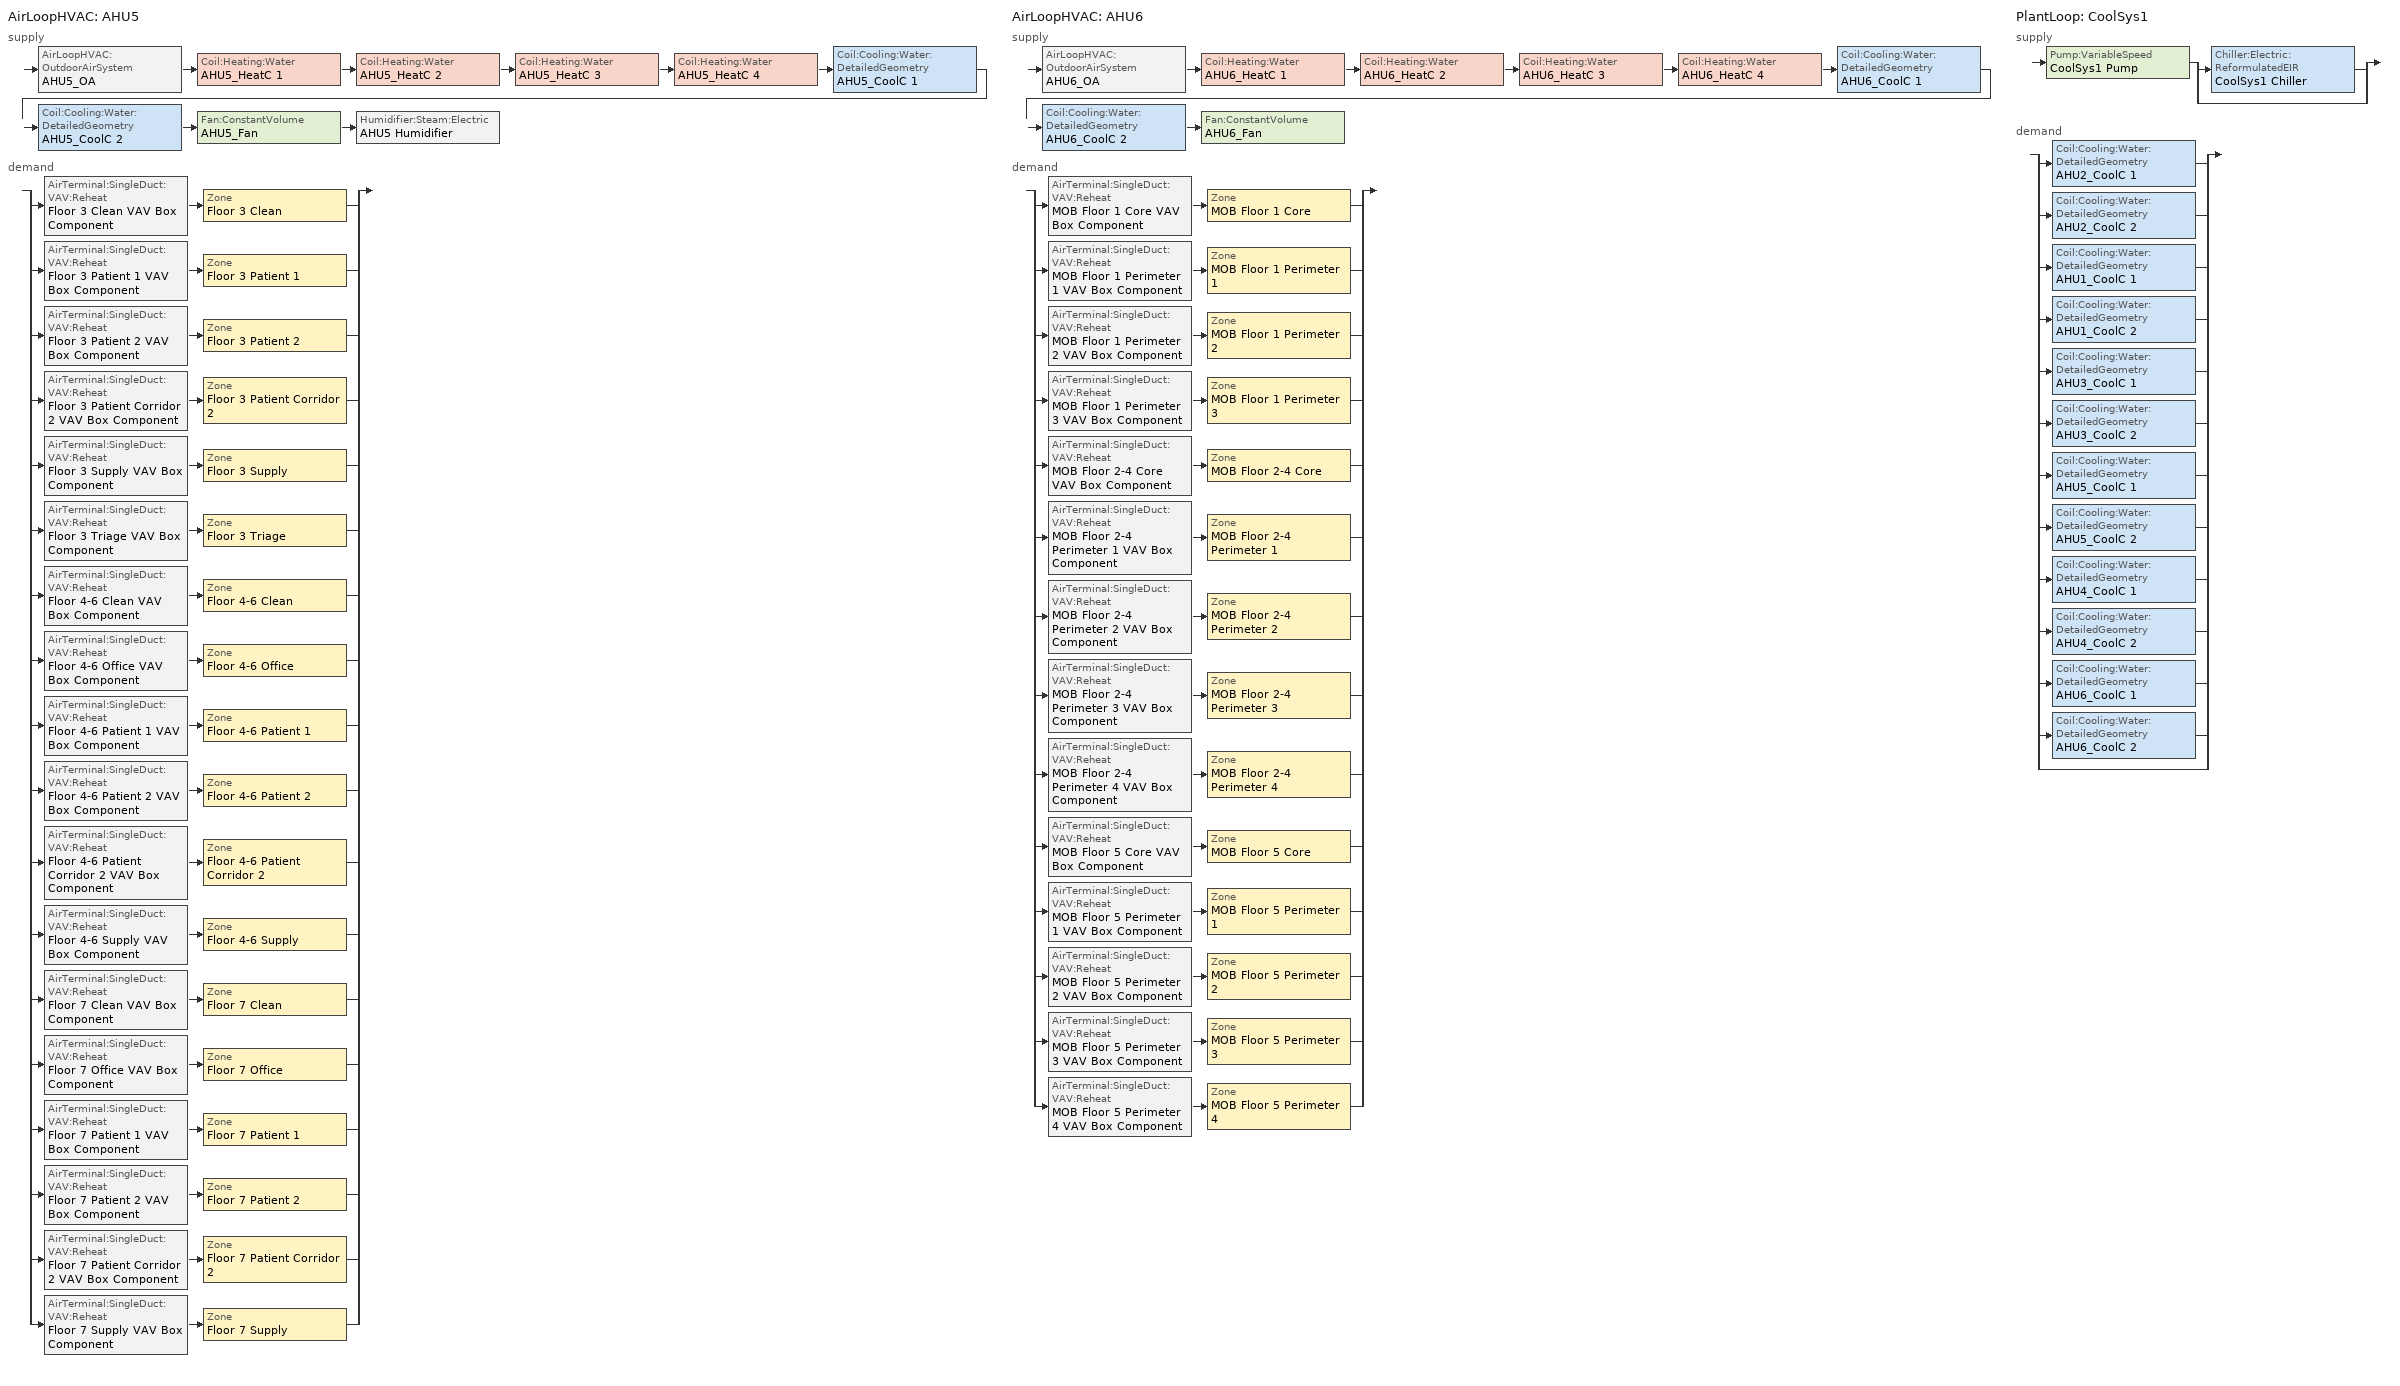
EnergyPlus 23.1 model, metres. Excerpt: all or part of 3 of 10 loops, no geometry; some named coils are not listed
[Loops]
AirLoopHVAC 'AHU5'
 supply: AirLoopHVAC:OutdoorAirSystem 'AHU5_OA' > Coil:Heating:Water 'AHU5_HeatC 1' > Coil:Heating:Water 'AHU5_HeatC 2' > Coil:Heating:Water 'AHU5_HeatC 3' > Coil:Heating:Water 'AHU5_HeatC 4' > Coil:Cooling:Water:DetailedGeometry 'AHU5_CoolC 1' > Coil:Cooling:Water:DetailedGeometry 'AHU5_CoolC 2' > Fan:ConstantVolume 'AHU5_Fan' > Humidifier:Steam:Electric 'AHU5 Humidifier'
 demand: split
  | AirTerminal:SingleDuct:VAV:Reheat 'Floor 3 Clean VAV Box Component' > Zone 'Floor 3 Clean'
  | AirTerminal:SingleDuct:VAV:Reheat 'Floor 3 Patient 1 VAV Box Component' > Zone 'Floor 3 Patient 1'
  | AirTerminal:SingleDuct:VAV:Reheat 'Floor 3 Patient 2 VAV Box Component' > Zone 'Floor 3 Patient 2'
  | AirTerminal:SingleDuct:VAV:Reheat 'Floor 3 Patient Corridor 2 VAV Box Component' > Zone 'Floor 3 Patient Corridor 2'
  | AirTerminal:SingleDuct:VAV:Reheat 'Floor 3 Supply VAV Box Component' > Zone 'Floor 3 Supply'
  | AirTerminal:SingleDuct:VAV:Reheat 'Floor 3 Triage VAV Box Component' > Zone 'Floor 3 Triage'
  | AirTerminal:SingleDuct:VAV:Reheat 'Floor 4-6 Clean VAV Box Component' > Zone 'Floor 4-6 Clean'
  | AirTerminal:SingleDuct:VAV:Reheat 'Floor 4-6 Office VAV Box Component' > Zone 'Floor 4-6 Office'
  | AirTerminal:SingleDuct:VAV:Reheat 'Floor 4-6 Patient 1 VAV Box Component' > Zone 'Floor 4-6 Patient 1'
  | AirTerminal:SingleDuct:VAV:Reheat 'Floor 4-6 Patient 2 VAV Box Component' > Zone 'Floor 4-6 Patient 2'
  | AirTerminal:SingleDuct:VAV:Reheat 'Floor 4-6 Patient Corridor 2 VAV Box Component' > Zone 'Floor 4-6 Patient Corridor 2'
  | AirTerminal:SingleDuct:VAV:Reheat 'Floor 4-6 Supply VAV Box Component' > Zone 'Floor 4-6 Supply'
  | AirTerminal:SingleDuct:VAV:Reheat 'Floor 7 Clean VAV Box Component' > Zone 'Floor 7 Clean'
  | AirTerminal:SingleDuct:VAV:Reheat 'Floor 7 Office VAV Box Component' > Zone 'Floor 7 Office'
  | AirTerminal:SingleDuct:VAV:Reheat 'Floor 7 Patient 1 VAV Box Component' > Zone 'Floor 7 Patient 1'
  | AirTerminal:SingleDuct:VAV:Reheat 'Floor 7 Patient 2 VAV Box Component' > Zone 'Floor 7 Patient 2'
  | AirTerminal:SingleDuct:VAV:Reheat 'Floor 7 Patient Corridor 2 VAV Box Component' > Zone 'Floor 7 Patient Corridor 2'
  | AirTerminal:SingleDuct:VAV:Reheat 'Floor 7 Supply VAV Box Component' > Zone 'Floor 7 Supply'
AirLoopHVAC 'AHU6'
 supply: AirLoopHVAC:OutdoorAirSystem 'AHU6_OA' > Coil:Heating:Water 'AHU6_HeatC 1' > Coil:Heating:Water 'AHU6_HeatC 2' > Coil:Heating:Water 'AHU6_HeatC 3' > Coil:Heating:Water 'AHU6_HeatC 4' > Coil:Cooling:Water:DetailedGeometry 'AHU6_CoolC 1' > Coil:Cooling:Water:DetailedGeometry 'AHU6_CoolC 2' > Fan:ConstantVolume 'AHU6_Fan'
 demand: split
  | AirTerminal:SingleDuct:VAV:Reheat 'MOB Floor 1 Core VAV Box Component' > Zone 'MOB Floor 1 Core'
  | AirTerminal:SingleDuct:VAV:Reheat 'MOB Floor 1 Perimeter 1 VAV Box Component' > Zone 'MOB Floor 1 Perimeter 1'
  | AirTerminal:SingleDuct:VAV:Reheat 'MOB Floor 1 Perimeter 2 VAV Box Component' > Zone 'MOB Floor 1 Perimeter 2'
  | AirTerminal:SingleDuct:VAV:Reheat 'MOB Floor 1 Perimeter 3 VAV Box Component' > Zone 'MOB Floor 1 Perimeter 3'
  | AirTerminal:SingleDuct:VAV:Reheat 'MOB Floor 2-4 Core VAV Box Component' > Zone 'MOB Floor 2-4 Core'
  | AirTerminal:SingleDuct:VAV:Reheat 'MOB Floor 2-4 Perimeter 1 VAV Box Component' > Zone 'MOB Floor 2-4 Perimeter 1'
  | AirTerminal:SingleDuct:VAV:Reheat 'MOB Floor 2-4 Perimeter 2 VAV Box Component' > Zone 'MOB Floor 2-4 Perimeter 2'
  | AirTerminal:SingleDuct:VAV:Reheat 'MOB Floor 2-4 Perimeter 3 VAV Box Component' > Zone 'MOB Floor 2-4 Perimeter 3'
  | AirTerminal:SingleDuct:VAV:Reheat 'MOB Floor 2-4 Perimeter 4 VAV Box Component' > Zone 'MOB Floor 2-4 Perimeter 4'
  | AirTerminal:SingleDuct:VAV:Reheat 'MOB Floor 5 Core VAV Box Component' > Zone 'MOB Floor 5 Core'
  | AirTerminal:SingleDuct:VAV:Reheat 'MOB Floor 5 Perimeter 1 VAV Box Component' > Zone 'MOB Floor 5 Perimeter 1'
  | AirTerminal:SingleDuct:VAV:Reheat 'MOB Floor 5 Perimeter 2 VAV Box Component' > Zone 'MOB Floor 5 Perimeter 2'
  | AirTerminal:SingleDuct:VAV:Reheat 'MOB Floor 5 Perimeter 3 VAV Box Component' > Zone 'MOB Floor 5 Perimeter 3'
  | AirTerminal:SingleDuct:VAV:Reheat 'MOB Floor 5 Perimeter 4 VAV Box Component' > Zone 'MOB Floor 5 Perimeter 4'
PlantLoop 'CoolSys1'
 supply: Pump:VariableSpeed 'CoolSys1 Pump' > split
  | Chiller:Electric:ReformulatedEIR 'CoolSys1 Chiller'
  | bypass
 demand: split
  | Coil:Cooling:Water:DetailedGeometry 'AHU2_CoolC 1'
  | Coil:Cooling:Water:DetailedGeometry 'AHU2_CoolC 2'
  | Coil:Cooling:Water:DetailedGeometry 'AHU1_CoolC 1'
  | Coil:Cooling:Water:DetailedGeometry 'AHU1_CoolC 2'
  | Coil:Cooling:Water:DetailedGeometry 'AHU3_CoolC 1'
  | Coil:Cooling:Water:DetailedGeometry 'AHU3_CoolC 2'
  | Coil:Cooling:Water:DetailedGeometry 'AHU5_CoolC 1'
  | Coil:Cooling:Water:DetailedGeometry 'AHU5_CoolC 2'
  | Coil:Cooling:Water:DetailedGeometry 'AHU4_CoolC 1'
  | Coil:Cooling:Water:DetailedGeometry 'AHU4_CoolC 2'
  | Coil:Cooling:Water:DetailedGeometry 'AHU6_CoolC 1'
  | Coil:Cooling:Water:DetailedGeometry 'AHU6_CoolC 2'
  | bypass
[AirLoopHVAC] Design supply air flow rate=Autosize
AHU5; AHU6
[AirTerminal:SingleDuct:VAV:Reheat] Availability schedule=ALWAYS_ON; Constant minimum air flow fraction=1; Convergence tolerance=0.001; Damper heating action=ReverseWithLimits; Maximum air flow rate=Autosize; Maximum flow fraction during reheat=Autosize; Maximum flow per zone floor area during reheat=Autosize; Maximum hot water or steam flow rate=Autosize; Minimum hot water or steam flow rate=0; Zone minimum air flow input method=Constant
Name | Design specification outdoor air object | Reheat coil
Floor 3 Clean VAV Box Component | Floor 3 Clean VAV Box OA Design Spec | Floor 3 Clean VAV Box Reheat Coil
Floor 3 Patient 1 VAV Box Component | Floor 3 Patient 1 VAV Box OA Design Spec | Floor 3 Patient 1 VAV Box Reheat Coil
Floor 3 Patient 2 VAV Box Component | Floor 3 Patient 2 VAV Box OA Design Spec | Floor 3 Patient 2 VAV Box Reheat Coil
Floor 3 Patient Corridor 2 VAV Box Component | Floor 3 Patient Corridor 2 VAV Box OA Design Spec | Floor 3 Patient Corridor 2 VAV Box Reheat Coil
Floor 3 Supply VAV Box Component | Floor 3 Supply VAV Box OA Design Spec | Floor 3 Supply VAV Box Reheat Coil
Floor 3 Triage VAV Box Component | Floor 3 Triage VAV Box OA Design Spec | Floor 3 Triage VAV Box Reheat Coil
Floor 4-6 Clean VAV Box Component | Floor 4-6 Clean VAV Box OA Design Spec | Floor 4-6 Clean VAV Box Reheat Coil
Floor 4-6 Office VAV Box Component | Floor 4-6 Office VAV Box OA Design Spec | Floor 4-6 Office VAV Box Reheat Coil
Floor 4-6 Patient 1 VAV Box Component | Floor 4-6 Patient 1 VAV Box OA Design Spec | Floor 4-6 Patient 1 VAV Box Reheat Coil
Floor 4-6 Patient 2 VAV Box Component | Floor 4-6 Patient 2 VAV Box OA Design Spec | Floor 4-6 Patient 2 VAV Box Reheat Coil
Floor 4-6 Patient Corridor 2 VAV Box Component | Floor 4-6 Patient Corridor 2 VAV Box OA Design Spec | Floor 4-6 Patient Corridor 2 VAV Box Reheat Coil
Floor 4-6 Supply VAV Box Component | Floor 4-6 Supply VAV Box OA Design Spec | Floor 4-6 Supply VAV Box Reheat Coil
Floor 7 Clean VAV Box Component | Floor 7 Clean VAV Box OA Design Spec | Floor 7 Clean VAV Box Reheat Coil
Floor 7 Office VAV Box Component | Floor 7 Office VAV Box OA Design Spec | Floor 7 Office VAV Box Reheat Coil
Floor 7 Patient 1 VAV Box Component | Floor 7 Patient 1 VAV Box OA Design Spec | Floor 7 Patient 1 VAV Box Reheat Coil
Floor 7 Patient 2 VAV Box Component | Floor 7 Patient 2 VAV Box OA Design Spec | Floor 7 Patient 2 VAV Box Reheat Coil
Floor 7 Patient Corridor 2 VAV Box Component | Floor 7 Patient Corridor 2 VAV Box OA Design Spec | Floor 7 Patient Corridor 2 VAV Box Reheat Coil
Floor 7 Supply VAV Box Component | Floor 7 Supply VAV Box OA Design Spec | Floor 7 Supply VAV Box Reheat Coil
MOB Floor 1 Core VAV Box Component | MOB Floor 1 Core VAV Box OA Design Spec | MOB Floor 1 Core VAV Box Reheat Coil
MOB Floor 1 Perimeter 1 VAV Box Component | MOB Floor 1 Perimeter 1 VAV Box OA Design Spec | MOB Floor 1 Perimeter 1 VAV Box Reheat Coil
MOB Floor 1 Perimeter 2 VAV Box Component | MOB Floor 1 Perimeter 2 VAV Box OA Design Spec | MOB Floor 1 Perimeter 2 VAV Box Reheat Coil
MOB Floor 1 Perimeter 3 VAV Box Component | MOB Floor 1 Perimeter 3 VAV Box OA Design Spec | MOB Floor 1 Perimeter 3 VAV Box Reheat Coil
MOB Floor 2-4 Core VAV Box Component | MOB Floor 2-4 Core VAV Box OA Design Spec | MOB Floor 2-4 Core VAV Box Reheat Coil
MOB Floor 2-4 Perimeter 1 VAV Box Component | MOB Floor 2-4 Perimeter 1 VAV Box OA Design Spec | MOB Floor 2-4 Perimeter 1 VAV Box Reheat Coil
MOB Floor 2-4 Perimeter 2 VAV Box Component | MOB Floor 2-4 Perimeter 2 VAV Box OA Design Spec | MOB Floor 2-4 Perimeter 2 VAV Box Reheat Coil
MOB Floor 2-4 Perimeter 3 VAV Box Component | MOB Floor 2-4 Perimeter 3 VAV Box OA Design Spec | MOB Floor 2-4 Perimeter 3 VAV Box Reheat Coil
MOB Floor 2-4 Perimeter 4 VAV Box Component | MOB Floor 2-4 Perimeter 4 VAV Box OA Design Spec | MOB Floor 2-4 Perimeter 4 VAV Box Reheat Coil
MOB Floor 5 Core VAV Box Component | MOB Floor 5 Core VAV Box OA Design Spec | MOB Floor 5 Core VAV Box Reheat Coil
MOB Floor 5 Perimeter 1 VAV Box Component | MOB Floor 5 Perimeter 1 VAV Box OA Design Spec | MOB Floor 5 Perimeter 1 VAV Box Reheat Coil
MOB Floor 5 Perimeter 2 VAV Box Component | MOB Floor 5 Perimeter 2 VAV Box OA Design Spec | MOB Floor 5 Perimeter 2 VAV Box Reheat Coil
MOB Floor 5 Perimeter 3 VAV Box Component | MOB Floor 5 Perimeter 3 VAV Box OA Design Spec | MOB Floor 5 Perimeter 3 VAV Box Reheat Coil
MOB Floor 5 Perimeter 4 VAV Box Component | MOB Floor 5 Perimeter 4 VAV Box OA Design Spec | MOB Floor 5 Perimeter 4 VAV Box Reheat Coil
[Chiller:Electric:ReformulatedEIR]
CoolSys1 Chiller: Chiller flow mode type=LeavingSetpointModulated; Cooling capacity function of temperature curve=CoolSys1 Chiller ClgCapFuncTempCurve; Design heat recovery water flow rate=0; Electric input to cooling output ratio function of part load ratio curve=CoolSys1 Chiller EirFuncPlrCurve; Electric input to cooling output ratio function of temperature curve=CoolSys1 Chiller EirFuncTempCurve; Fraction of compressor electric consumption rejected by condenser=1; Leaving chilled water lower temperature limit=2; Maximum part load ratio=1; Minimum part load ratio=0.15; Minimum unloading ratio=0.25; Optimum part load ratio=1; Reference capacity=Autosize; Reference chilled water flow rate=Autosize; Reference condenser water flow rate=Autosize; Reference cop=6.1; Reference leaving chilled water temperature=6.67; Reference leaving condenser water temperature=29.4; Sizing factor=1.1
[Coil:Cooling:Water:DetailedGeometry] Availability schedule=ALWAYS_ON; Coil depth=Autosize; Fin diameter=Autosize; Fin spacing=0.0018; Fin surface area=Autosize; Fin thermal conductivity=204; Fin thickness=0.0015; Maximum water flow rate=Autosize; Minimum airflow area=Autosize; Number of tube rows=6; Number of tubes per row=Autosize; Total tube inside area=Autosize; Tube depth spacing=0.026; Tube inside diameter=0.01445; Tube outside diameter=0.0159; Tube outside surface area=Autosize; Tube thermal conductivity=386
AHU5_CoolC 1; AHU5_CoolC 2; AHU6_CoolC 1; AHU6_CoolC 2
[Coil:Heating:Water] Availability schedule=ALWAYS_ON; Maximum water flow rate=Autosize; Performance input method=UFactorTimesAreaAndDesignWaterFlowRate; Rated capacity=Autosize; Rated inlet air temperature=16.6; Rated inlet water temperature=82.2; Rated outlet air temperature=32.2; Rated outlet water temperature=71.1; U factor times area value=Autosize
AHU5_HeatC 1; AHU5_HeatC 2; AHU5_HeatC 3; AHU5_HeatC 4; AHU6_HeatC 1; AHU6_HeatC 2; AHU6_HeatC 3; AHU6_HeatC 4
[ComponentCost:LineItem]
Name | Cost per each | Item | Line item type | Quantity | Cost per unit of output capacity
ElectricEquipment:Floor 3 Clean:ElecPlug | 1 | Floor 3 Clean | General | 1.0001
ElectricEquipment:Floor 3 Patient 1:ElecPlug | 1 | Floor 3 Patient 1 | General | 4.9982
ElectricEquipment:Floor 3 Patient 2:ElecPlug | 1 | Floor 3 Patient 2 | General | 4.9982
ElectricEquipment:Floor 3 Patient Corridor 2:ElecPlug | 1 | Floor 3 Patient Corridor 2 | General | 0.3355
ElectricEquipment:Floor 3 Supply:ElecPlug | 1 | Floor 3 Supply | General | 3.6787
ElectricEquipment:Floor 3 Triage:ElecPlug | 1 | Floor 3 Triage | General | 1.4995
ElectricEquipment:Floor 4-6 Clean:ElecPlug | 1 | Floor 4-6 Clean | General | 3.0003
ElectricEquipment:Floor 4-6 Office:ElecPlug | 1 | Floor 4-6 Office | General | 2.2492
ElectricEquipment:Floor 4-6 Patient 1:ElecPlug | 1 | Floor 4-6 Patient 1 | General | 14.9946
ElectricEquipment:Floor 4-6 Patient 2:ElecPlug | 1 | Floor 4-6 Patient 2 | General | 14.9946
ElectricEquipment:Floor 4-6 Patient Corridor 2:ElecPlug | 1 | Floor 4-6 Patient Corridor 2 | General | 1.0066
ElectricEquipment:Floor 4-6 Supply:ElecPlug | 1 | Floor 4-6 Supply | General | 11.036
ElectricEquipment:Floor 7 Clean:ElecPlug | 1 | Floor 7 Clean | General | 1.0001
ElectricEquipment:Floor 7 Office:ElecPlug | 1 | Floor 7 Office | General | 0.7497
ElectricEquipment:Floor 7 Patient 1:ElecPlug | 1 | Floor 7 Patient 1 | General | 4.9982
ElectricEquipment:Floor 7 Patient 2:ElecPlug | 1 | Floor 7 Patient 2 | General | 4.9982
ElectricEquipment:Floor 7 Patient Corridor 2:ElecPlug | 1 | Floor 7 Patient Corridor 2 | General | 0.3355
ElectricEquipment:Floor 7 Supply:ElecPlug | 1 | Floor 7 Supply | General | 3.6787
ElectricEquipment:MOB Floor 1 Core:ElecPlug | 1 | MOB Floor 1 Core | General | 6.885
ElectricEquipment:MOB Floor 1 Perimeter 1:ElecPlug | 1 | MOB Floor 1 Perimeter 1 | General | 1.1433
ElectricEquipment:MOB Floor 1 Perimeter 2:ElecPlug | 1 | MOB Floor 1 Perimeter 2 | General | 0.8247
ElectricEquipment:MOB Floor 1 Perimeter 3:ElecPlug | 1 | MOB Floor 1 Perimeter 3 | General | 1.1433
ElectricEquipment:MOB Floor 2-4 Core:ElecPlug | 1 | MOB Floor 2-4 Core | General | 18.5183
ElectricEquipment:MOB Floor 2-4 Perimeter 1:ElecPlug | 1 | MOB Floor 2-4 Perimeter 1 | General | 3.2613
ElectricEquipment:MOB Floor 2-4 Perimeter 2:ElecPlug | 1 | MOB Floor 2-4 Perimeter 2 | General | 2.4741
ElectricEquipment:MOB Floor 2-4 Perimeter 3:ElecPlug | 1 | MOB Floor 2-4 Perimeter 3 | General | 3.2613
ElectricEquipment:MOB Floor 2-4 Perimeter 4:ElecPlug | 1 | MOB Floor 2-4 Perimeter 4 | General | 2.4741
ElectricEquipment:MOB Floor 5 Core:ElecPlug | 1 | MOB Floor 5 Core | General | 6.1728
ElectricEquipment:MOB Floor 5 Perimeter 1:ElecPlug | 1 | MOB Floor 5 Perimeter 1 | General | 1.0871
ElectricEquipment:MOB Floor 5 Perimeter 2:ElecPlug | 1 | MOB Floor 5 Perimeter 2 | General | 0.8247
ElectricEquipment:MOB Floor 5 Perimeter 3:ElecPlug | 1 | MOB Floor 5 Perimeter 3 | General | 1.0871
ElectricEquipment:MOB Floor 5 Perimeter 4:ElecPlug | 1 | MOB Floor 5 Perimeter 4 | General | 0.8247
Electricity:MOB Floor 5 Perimeter 4:Building Elevators | 1 | MOB Floor 5 Perimeter 4 | General | 203.699
Infiltration:Floor 3 Patient 1 | 1 | Floor 3 Patient 1 | General | 0
Infiltration:Floor 3 Patient 2 | 1 | Floor 3 Patient 2 | General | 0
Infiltration:Floor 3 Patient Corridor 2 | 1 | Floor 3 Patient Corridor 2 | General | 0
Infiltration:Floor 3 Supply | 1 | Floor 3 Supply | General | 0
Infiltration:Floor 3 Triage | 1 | Floor 3 Triage | General | 0
Infiltration:Floor 4-6 Office | 1 | Floor 4-6 Office | General | 0
Infiltration:Floor 4-6 Patient 1 | 1 | Floor 4-6 Patient 1 | General | 0
Infiltration:Floor 4-6 Patient 2 | 1 | Floor 4-6 Patient 2 | General | 0
Infiltration:Floor 4-6 Patient Corridor 2 | 1 | Floor 4-6 Patient Corridor 2 | General | 0
Infiltration:Floor 4-6 Supply | 1 | Floor 4-6 Supply | General | 0
Infiltration:Floor 7 Office | 1 | Floor 7 Office | General | 0
Infiltration:Floor 7 Patient 1 | 1 | Floor 7 Patient 1 | General | 0
Infiltration:Floor 7 Patient 2 | 1 | Floor 7 Patient 2 | General | 0
Infiltration:Floor 7 Patient Corridor 2 | 1 | Floor 7 Patient Corridor 2 | General | 0
Infiltration:Floor 7 Supply | 1 | Floor 7 Supply | General | 0
Infiltration:MOB Floor 1 Perimeter 1 | 1 | MOB Floor 1 Perimeter 1 | General | 0
Infiltration:MOB Floor 1 Perimeter 2 | 1 | MOB Floor 1 Perimeter 2 | General | 0
Infiltration:MOB Floor 1 Perimeter 3 | 1 | MOB Floor 1 Perimeter 3 | General | 0
Infiltration:MOB Floor 2-4 Perimeter 1 | 1 | MOB Floor 2-4 Perimeter 1 | General | 0
Infiltration:MOB Floor 2-4 Perimeter 2 | 1 | MOB Floor 2-4 Perimeter 2 | General | 0
Infiltration:MOB Floor 2-4 Perimeter 3 | 1 | MOB Floor 2-4 Perimeter 3 | General | 0
Infiltration:MOB Floor 2-4 Perimeter 4 | 1 | MOB Floor 2-4 Perimeter 4 | General | 0
Infiltration:MOB Floor 5 Perimeter 1 | 1 | MOB Floor 5 Perimeter 1 | General | 0
Infiltration:MOB Floor 5 Perimeter 2 | 1 | MOB Floor 5 Perimeter 2 | General | 0
Infiltration:MOB Floor 5 Perimeter 3 | 1 | MOB Floor 5 Perimeter 3 | General | 0
Infiltration:MOB Floor 5 Perimeter 4 | 1 | MOB Floor 5 Perimeter 4 | General | 0
LIGHTING EQUIP:Floor 3 Clean |  | Floor 3 Clean | Lights |  | 1
LIGHTING EQUIP:Floor 3 Patient 1 |  | Floor 3 Patient 1 | Lights |  | 1
LIGHTING EQUIP:Floor 3 Patient 2 |  | Floor 3 Patient 2 | Lights |  | 1
LIGHTING EQUIP:Floor 3 Patient Corridor 2 |  | Floor 3 Patient Corridor 2 | Lights |  | 1
LIGHTING EQUIP:Floor 3 Supply |  | Floor 3 Supply | Lights |  | 1
LIGHTING EQUIP:Floor 3 Triage |  | Floor 3 Triage | Lights |  | 1
LIGHTING EQUIP:Floor 4-6 Clean |  | Floor 4-6 Clean | Lights |  | 1
LIGHTING EQUIP:Floor 4-6 Office |  | Floor 4-6 Office | Lights |  | 1
LIGHTING EQUIP:Floor 4-6 Patient 1 |  | Floor 4-6 Patient 1 | Lights |  | 1
LIGHTING EQUIP:Floor 4-6 Patient 2 |  | Floor 4-6 Patient 2 | Lights |  | 1
LIGHTING EQUIP:Floor 4-6 Patient Corridor 2 |  | Floor 4-6 Patient Corridor 2 | Lights |  | 1
LIGHTING EQUIP:Floor 4-6 Supply |  | Floor 4-6 Supply | Lights |  | 1
LIGHTING EQUIP:Floor 7 Clean |  | Floor 7 Clean | Lights |  | 1
LIGHTING EQUIP:Floor 7 Office |  | Floor 7 Office | Lights |  | 1
LIGHTING EQUIP:Floor 7 Patient 1 |  | Floor 7 Patient 1 | Lights |  | 1
LIGHTING EQUIP:Floor 7 Patient 2 |  | Floor 7 Patient 2 | Lights |  | 1
LIGHTING EQUIP:Floor 7 Patient Corridor 2 |  | Floor 7 Patient Corridor 2 | Lights |  | 1
LIGHTING EQUIP:Floor 7 Supply |  | Floor 7 Supply | Lights |  | 1
LIGHTING EQUIP:MOB Floor 1 Core |  | MOB Floor 1 Core | Lights |  | 1
LIGHTING EQUIP:MOB Floor 1 Perimeter 1 |  | MOB Floor 1 Perimeter 1 | Lights |  | 1
LIGHTING EQUIP:MOB Floor 1 Perimeter 2 |  | MOB Floor 1 Perimeter 2 | Lights |  | 1
LIGHTING EQUIP:MOB Floor 1 Perimeter 3 |  | MOB Floor 1 Perimeter 3 | Lights |  | 1
LIGHTING EQUIP:MOB Floor 2-4 Core |  | MOB Floor 2-4 Core | Lights |  | 1
LIGHTING EQUIP:MOB Floor 2-4 Perimeter 1 |  | MOB Floor 2-4 Perimeter 1 | Lights |  | 1
LIGHTING EQUIP:MOB Floor 2-4 Perimeter 2 |  | MOB Floor 2-4 Perimeter 2 | Lights |  | 1
LIGHTING EQUIP:MOB Floor 2-4 Perimeter 3 |  | MOB Floor 2-4 Perimeter 3 | Lights |  | 1
LIGHTING EQUIP:MOB Floor 2-4 Perimeter 4 |  | MOB Floor 2-4 Perimeter 4 | Lights |  | 1
LIGHTING EQUIP:MOB Floor 5 Core |  | MOB Floor 5 Core | Lights |  | 1
LIGHTING EQUIP:MOB Floor 5 Perimeter 1 |  | MOB Floor 5 Perimeter 1 | Lights |  | 1
LIGHTING EQUIP:MOB Floor 5 Perimeter 2 |  | MOB Floor 5 Perimeter 2 | Lights |  | 1
LIGHTING EQUIP:MOB Floor 5 Perimeter 3 |  | MOB Floor 5 Perimeter 3 | Lights |  | 1
LIGHTING EQUIP:MOB Floor 5 Perimeter 4 |  | MOB Floor 5 Perimeter 4 | Lights |  | 1
People:Floor 3 Clean | 1 | Floor 3 Clean | General | 2.4991
People:Floor 3 Patient 1 | 1 | Floor 3 Patient 1 | General | 24.9909
People:Floor 3 Patient 2 | 1 | Floor 3 Patient 2 | General | 24.9909
People:Floor 3 Triage | 1 | Floor 3 Triage | General | 7.4973
People:Floor 4-6 Clean | 1 | Floor 4-6 Clean | General | 7.4973
People:Floor 4-6 Office | 1 | Floor 4-6 Office | General | 22.4918
People:Floor 4-6 Patient 1 | 1 | Floor 4-6 Patient 1 | General | 74.9728
People:Floor 4-6 Patient 2 | 1 | Floor 4-6 Patient 2 | General | 74.9728
People:Floor 7 Clean | 1 | Floor 7 Clean | General | 2.4991
People:Floor 7 Office | 1 | Floor 7 Office | General | 7.4973
People:Floor 7 Patient 1 | 1 | Floor 7 Patient 1 | General | 24.9909
People:Floor 7 Patient 2 | 1 | Floor 7 Patient 2 | General | 24.9909
People:MOB Floor 1 Core | 1 | MOB Floor 1 Core | General | 68.85
People:MOB Floor 1 Perimeter 1 | 1 | MOB Floor 1 Perimeter 1 | General | 11.4333
People:MOB Floor 1 Perimeter 2 | 1 | MOB Floor 1 Perimeter 2 | General | 8.247
People:MOB Floor 1 Perimeter 3 | 1 | MOB Floor 1 Perimeter 3 | General | 11.4333
People:MOB Floor 2-4 Core | 1 | MOB Floor 2-4 Core | General | 185.1827
People:MOB Floor 2-4 Perimeter 1 | 1 | MOB Floor 2-4 Perimeter 1 | General | 32.6131
People:MOB Floor 2-4 Perimeter 2 | 1 | MOB Floor 2-4 Perimeter 2 | General | 24.741
People:MOB Floor 2-4 Perimeter 3 | 1 | MOB Floor 2-4 Perimeter 3 | General | 32.6131
People:MOB Floor 2-4 Perimeter 4 | 1 | MOB Floor 2-4 Perimeter 4 | General | 24.741
People:MOB Floor 5 Core | 1 | MOB Floor 5 Core | General | 61.7276
People:MOB Floor 5 Perimeter 1 | 1 | MOB Floor 5 Perimeter 1 | General | 10.871
People:MOB Floor 5 Perimeter 2 | 1 | MOB Floor 5 Perimeter 2 | General | 8.247
People:MOB Floor 5 Perimeter 3 | 1 | MOB Floor 5 Perimeter 3 | General | 10.871
People:MOB Floor 5 Perimeter 4 | 1 | MOB Floor 5 Perimeter 4 | General | 8.247
[Controller:OutdoorAir] Economizer control action type=ModulateFlow; Economizer control type=DifferentialEnthalpy; Economizer maximum limit dry bulb temperature=28; Economizer maximum limit enthalpy=64000; Economizer minimum limit dry bulb temperature=-100; Heat recovery bypass control type=BypassWhenOAFlowGreaterThanMinimum; High humidity control=No; Lockout type=NoLockout; Maximum outdoor air flow rate=Autosize; Minimum limit type=FixedMinimum; Minimum outdoor air flow rate=Autosize; Minimum outdoor air schedule=MinOA_MotorizedDamper_Sched
Name | Minimum fraction of outdoor air schedule
AHU5_OA_Controller | AHU5_OAMinOAFracSchedule
AHU6_OA_Controller | AHU6_OAMinOAFracSchedule
[Controller:WaterCoil] Actuator variable=Flow; Maximum actuated flow=Autosize; Minimum actuated flow=0
Name | Action | Control variable | Controller convergence tolerance
AHU5_CoolC 1_Controller; AHU5_CoolC 2_Controller | Reverse | TemperatureAndHumidityRatio
AHU5_HeatC 1_Controller; AHU5_HeatC 2_Controller; AHU5_HeatC 3_Controller; AHU5_HeatC 4_Controller; AHU6_HeatC 1_Controller; AHU6_HeatC 2_Controller; AHU6_HeatC 3_Controller; AHU6_HeatC 4_Controller | Normal | Temperature | 0.0001
AHU6_CoolC 1_Controller; AHU6_CoolC 2_Controller | Reverse | Temperature
[DesignSpecification:OutdoorAir] Outdoor air flow per person=0; Outdoor air flow per zone floor area=0; Outdoor air method=Flow/Zone
Name | Outdoor air flow air changes per hour | Outdoor air flow per zone
Floor 3 Clean VAV Box OA Design Spec; Floor 4-6 Clean VAV Box OA Design Spec; Floor 7 Clean VAV Box OA Design Spec | 0 | 0.0201
Floor 3 Patient 1 VAV Box OA Design Spec; Floor 3 Patient 2 VAV Box OA Design Spec; Floor 4-6 Patient 1 VAV Box OA Design Spec; Floor 4-6 Patient 2 VAV Box OA Design Spec; Floor 7 Patient 1 VAV Box OA Design Spec; Floor 7 Patient 2 VAV Box OA Design Spec | 0 | 0.7866
Floor 3 Patient Corridor 2 VAV Box OA Design Spec; Floor 4-6 Patient Corridor 2 VAV Box OA Design Spec; Floor 7 Patient Corridor 2 VAV Box OA Design Spec | 0 | 0.0948
Floor 3 Supply VAV Box OA Design Spec; Floor 4-6 Supply VAV Box OA Design Spec; Floor 7 Supply VAV Box OA Design Spec | 0 | 0.2085
Floor 3 Triage VAV Box OA Design Spec | 0 | 1.4158
Floor 4-6 Office VAV Box OA Design Spec; Floor 7 Office VAV Box OA Design Spec | 0 | 0.0602
MOB Floor 1 Core VAV Box OA Design Spec | 0 | 0.5528
MOB Floor 1 Perimeter 1 VAV Box OA Design Spec; MOB Floor 1 Perimeter 3 VAV Box OA Design Spec | 0 | 0.0918
MOB Floor 1 Perimeter 2 VAV Box OA Design Spec; MOB Floor 2-4 Perimeter 2 VAV Box OA Design Spec; MOB Floor 2-4 Perimeter 4 VAV Box OA Design Spec; MOB Floor 5 Perimeter 2 VAV Box OA Design Spec; MOB Floor 5 Perimeter 4 VAV Box OA Design Spec | 0 | 0.0662
MOB Floor 2-4 Core VAV Box OA Design Spec; MOB Floor 5 Core VAV Box OA Design Spec | 0 | 0.4956
MOB Floor 2-4 Perimeter 1 VAV Box OA Design Spec; MOB Floor 2-4 Perimeter 3 VAV Box OA Design Spec; MOB Floor 5 Perimeter 1 VAV Box OA Design Spec; MOB Floor 5 Perimeter 3 VAV Box OA Design Spec | 0 | 0.0873
SZ DSOA Floor 3 Clean; SZ DSOA Floor 4-6 Clean; SZ DSOA Floor 7 Clean |  | 0.0200656
SZ DSOA Floor 3 Patient 1; SZ DSOA Floor 3 Patient 2; SZ DSOA Floor 4-6 Patient 1; SZ DSOA Floor 4-6 Patient 2; SZ DSOA Floor 7 Patient 1; SZ DSOA Floor 7 Patient 2 |  | 0.786579
SZ DSOA Floor 3 Patient Corridor 2; SZ DSOA Floor 4-6 Patient Corridor 2; SZ DSOA Floor 7 Patient Corridor 2 |  | 0.0947534
SZ DSOA Floor 3 Supply; SZ DSOA Floor 4-6 Supply; SZ DSOA Floor 7 Supply |  | 0.208549
SZ DSOA Floor 3 Triage |  | 1.41584
SZ DSOA Floor 4-6 Office; SZ DSOA Floor 7 Office |  | 0.0601967
SZ DSOA MOB Floor 1 Core |  | 0.552806
SZ DSOA MOB Floor 1 Perimeter 1; SZ DSOA MOB Floor 1 Perimeter 3 |  | 0.0918
SZ DSOA MOB Floor 1 Perimeter 2; SZ DSOA MOB Floor 2-4 Perimeter 2; SZ DSOA MOB Floor 2-4 Perimeter 4; SZ DSOA MOB Floor 5 Perimeter 2; SZ DSOA MOB Floor 5 Perimeter 4 |  | 0.0662164
SZ DSOA MOB Floor 2-4 Core; SZ DSOA MOB Floor 5 Core |  | 0.49562
SZ DSOA MOB Floor 2-4 Perimeter 1; SZ DSOA MOB Floor 2-4 Perimeter 3; SZ DSOA MOB Floor 5 Perimeter 1; SZ DSOA MOB Floor 5 Perimeter 3 |  | 0.0872852
[Fan:ConstantVolume] Availability schedule=HVACOperationSchd; End use subcategory=Fan Energy; Maximum flow rate=Autosize; Motor in airstream fraction=1
Name | Fan total efficiency | Motor efficiency | Pressure rise
AHU5_Fan | 0.682 | 0.962 | 2364
AHU6_Fan | 0.64 | 0.954 | 2008
[Fan:ZoneExhaust]
Floor 3 Triage Exhaust Fan 1: Availability schedule=Hours_of_operation; End use subcategory=Zone Exhaust Fans; Fan total efficiency=0.5; Maximum flow rate=1.4158; Pressure rise=187
[Humidifier:Steam:Electric]
AHU5 Humidifier: Availability schedule=ALWAYS_ON; Rated capacity=0.0001511; Rated fan power=0; Rated power=446978; Standby power=0
[PlantEquipmentList]
CoolSys1 Equipment List: CoolSys1 Chiller, Chiller:Electric:ReformulatedEIR
[PlantEquipmentOperation:CoolingLoad]
CoolSys1 Operation Scheme: Load range 1 lower limit=0; Load range 1 upper limit=1e+14; Range 1 equipment list=CoolSys1 Equipment List
[PlantEquipmentOperationSchemes]
CoolSys1 Loop Operation Scheme List: Control scheme 1=CoolSys1 Operation Scheme; Control scheme 1 schedule=PlantOnSched
[PlantLoop]
CoolSys1: Fluid type=Water; Load distribution scheme=Optimal; Maximum loop flow rate=Autosize; Maximum loop temperature=98; Minimum loop flow rate=0; Minimum loop temperature=1; Plant equipment operation scheme=CoolSys1 Loop Operation Scheme List; Plant loop volume=Autocalculate
[Pump:VariableSpeed]
CoolSys1 Pump: Design maximum flow rate=Autosize; Design minimum flow rate=0; Design power consumption=Autosize; Design pump head=179352; Fraction of motor inefficiencies to fluid stream=0; Motor efficiency=0.75; Pump control type=Intermittent; Coefficient 1 of the part load performance curve=0; Coefficient 2 of the part load performance curve=1; Coefficient 3 of the part load performance curve=0; Coefficient 4 of the part load performance curve=0
[SetpointManager:MixedAir] Control variable=Temperature
Name | Setpoint node or nodelist
AHU5_CoolC 1 SAT Manager | AHU5_CoolC 1-AHU5_CoolC 2Node
AHU5_HeatC 1 SAT Manager | AHU5_HeatC 1-AHU5_HeatC 2Node
AHU5_HeatC 2 SAT Manager | AHU5_HeatC 2-AHU5_HeatC 3Node
AHU5_HeatC 3 SAT Manager | AHU5_HeatC 3-AHU5_HeatC 4Node
AHU5_HeatC 4 SAT Manager | AHU5_HeatC 4-AHU5_CoolC 1Node
AHU5_OAMixed Air Temp Manager | AHU5_OA-AHU5_HeatC 1Node
AHU6_CoolC 1 SAT Manager | AHU6_CoolC 1-AHU6_CoolC 2Node
AHU6_HeatC 1 SAT Manager | AHU6_HeatC 1-AHU6_HeatC 2Node
AHU6_HeatC 2 SAT Manager | AHU6_HeatC 2-AHU6_HeatC 3Node
AHU6_HeatC 3 SAT Manager | AHU6_HeatC 3-AHU6_HeatC 4Node
AHU6_HeatC 4 SAT Manager | AHU6_HeatC 4-AHU6_CoolC 1Node
AHU6_OAMixed Air Temp Manager | AHU6_OA-AHU6_HeatC 1Node
[SetpointManager:Scheduled] Control variable=Temperature; Schedule=CW-Loop-Temp-Schedule
Name | Setpoint node or nodelist
CoolSys1 Chiller Setpoint Manager | CoolSys1 Supply Equipment Outlet Node
CoolSys1 Loop Setpoint Manager | CoolSys1 Supply Outlet Node
[SetpointManager:SingleZone:Humidity:Maximum]
Name | Setpoint node or nodelist
AHU5_CoolC 1 HUMRAT setpoint | AHU5_CoolC 1-AHU5_CoolC 2Node
AHU5_CoolC 2 HUMRAT setpoint | AHU5_CoolC 2-AHU5_FanNode
[SetpointManager:SingleZone:Humidity:Minimum]
AHU5 Humidifier HUMRAT setpoint: Setpoint node or nodelist=AHU5 Supply Equipment Outlet Node
[Sizing:Plant]
CoolSys1: Design loop exit temperature=6.67; Loop design temperature difference=6.67; Loop type=Cooling
[Sizing:System] 100 outdoor air in cooling=No; 100 outdoor air in heating=No; Central cooling capacity control method=VAV; Central cooling design supply air humidity ratio=0.0085; Central heating design supply air humidity ratio=0.008; Central heating maximum system air flow ratio=1; Cooling design capacity=Autosize; Cooling design capacity method=CoolingDesignCapacity; Cooling supply air flow rate=0; Cooling supply air flow rate method=DesignDay; Design outdoor air flow rate=Autosize; Heating design capacity=Autosize; Heating design capacity method=HeatingDesignCapacity; Heating supply air flow rate=0; Heating supply air flow rate method=DesignDay; Precool design humidity ratio=0.008; Preheat design humidity ratio=0.008; Preheat design temperature=7; Type of load to size on=Sensible; Type of zone sum to use=NonCoincident; Zone maximum outdoor air fraction=1
Name | Central cooling design supply air temperature | Central heating design supply air temperature | Precool design temperature
AHU5 | 11.1 | 11.1 | 11.1
AHU6 | 12.8 | 12.8 | 12.8
[Sizing:Zone] Account for dedicated outdoor air system=No; Cooling design air flow method=DesignDayWithLimit; Cooling minimum air flow fraction=0; Dedicated outdoor air high setpoint temperature for design=Autosize; Dedicated outdoor air low setpoint temperature for design=Autosize; Dedicated outdoor air system control strategy=NeutralSupplyAir; Heating design air flow method=DesignDay; Heating design air flow rate=0; Zone cooling design supply air humidity ratio=0.0085; Zone cooling design supply air temperature=13; Zone cooling design supply air temperature input method=SupplyAirTemperature; Zone heating design supply air humidity ratio=0.008; Zone heating design supply air temperature=40; Zone heating design supply air temperature input method=SupplyAirTemperature
Name | Cooling minimum air flow | Design specification outdoor air object | Zone cooling sizing factor | Zone heating sizing factor
Floor 3 Clean | 0.157316 | SZ DSOA Floor 3 Clean
Floor 3 Patient 1 | 2.38357 | SZ DSOA Floor 3 Patient 1
Floor 3 Patient 2 | 2.38357 | SZ DSOA Floor 3 Patient 2
Floor 3 Patient Corridor 2 | 0.526064 | SZ DSOA Floor 3 Patient Corridor 2
Floor 3 Supply | 1.15784 | SZ DSOA Floor 3 Supply
Floor 3 Triage | 1.41584 | SZ DSOA Floor 3 Triage
Floor 4-6 Clean | 0.157316 | SZ DSOA Floor 4-6 Clean
Floor 4-6 Office | 0.182343 | SZ DSOA Floor 4-6 Office
Floor 4-6 Patient 1 | 2.38357 | SZ DSOA Floor 4-6 Patient 1
Floor 4-6 Patient 2 | 2.38357 | SZ DSOA Floor 4-6 Patient 2
Floor 4-6 Patient Corridor 2 | 0.526064 | SZ DSOA Floor 4-6 Patient Corridor 2
Floor 4-6 Supply | 1.15784 | SZ DSOA Floor 4-6 Supply
Floor 7 Clean | 0.157316 | SZ DSOA Floor 7 Clean
Floor 7 Office | 0.182343 | SZ DSOA Floor 7 Office
Floor 7 Patient 1 | 2.38357 | SZ DSOA Floor 7 Patient 1
Floor 7 Patient 2 | 2.38357 | SZ DSOA Floor 7 Patient 2
Floor 7 Patient Corridor 2 | 0.526064 | SZ DSOA Floor 7 Patient Corridor 2
Floor 7 Supply | 1.15784 | SZ DSOA Floor 7 Supply
MOB Floor 1 Core | 2.76296 | SZ DSOA MOB Floor 1 Core
MOB Floor 1 Perimeter 1 | 0.458922 | SZ DSOA MOB Floor 1 Perimeter 1
MOB Floor 1 Perimeter 2 | 0.330953 | SZ DSOA MOB Floor 1 Perimeter 2 | 1.2 | 1.2
MOB Floor 1 Perimeter 3 | 0.458922 | SZ DSOA MOB Floor 1 Perimeter 3
MOB Floor 2-4 Core | 2.47713 | SZ DSOA MOB Floor 2-4 Core
MOB Floor 2-4 Perimeter 1 | 0.436256 | SZ DSOA MOB Floor 2-4 Perimeter 1
MOB Floor 2-4 Perimeter 2 | 0.330953 | SZ DSOA MOB Floor 2-4 Perimeter 2 | 1.2 | 1.2
MOB Floor 2-4 Perimeter 3 | 0.436256 | SZ DSOA MOB Floor 2-4 Perimeter 3
MOB Floor 2-4 Perimeter 4 | 0.330953 | SZ DSOA MOB Floor 2-4 Perimeter 4
MOB Floor 5 Core | 2.47713 | SZ DSOA MOB Floor 5 Core
MOB Floor 5 Perimeter 1 | 0.436256 | SZ DSOA MOB Floor 5 Perimeter 1
MOB Floor 5 Perimeter 2 | 0.330953 | SZ DSOA MOB Floor 5 Perimeter 2 | 1.4 | 1.4
MOB Floor 5 Perimeter 3 | 0.436256 | SZ DSOA MOB Floor 5 Perimeter 3
MOB Floor 5 Perimeter 4 | 0.330953 | SZ DSOA MOB Floor 5 Perimeter 4
[ThermostatSetpoint:DualSetpoint]
Name | Cooling setpoint temperature schedule | Heating setpoint temperature schedule
Floor 3 Clean DualSPSched; Floor 3 Patient 1 DualSPSched; Floor 3 Patient 2 DualSPSched; Floor 3 Patient Corridor 2 DualSPSched; Floor 3 Supply DualSPSched; Floor 3 Triage DualSPSched; Floor 4-6 Clean DualSPSched; Floor 4-6 Patient 1 DualSPSched; Floor 4-6 Patient 2 DualSPSched; Floor 4-6 Patient Corridor 2 DualSPSched; Floor 4-6 Supply DualSPSched; Floor 7 Clean DualSPSched; Floor 7 Patient 1 DualSPSched; Floor 7 Patient 2 DualSPSched; Floor 7 Patient Corridor 2 DualSPSched; Floor 7 Supply DualSPSched | COOLING_TSTAT_24_7 | HEATING_TSTAT_24_7
Floor 4-6 Office DualSPSched; Floor 7 Office DualSPSched; MOB Floor 1 Core DualSPSched; MOB Floor 1 Perimeter 1 DualSPSched; MOB Floor 1 Perimeter 2 DualSPSched; MOB Floor 1 Perimeter 3 DualSPSched; MOB Floor 2-4 Core DualSPSched; MOB Floor 2-4 Perimeter 1 DualSPSched; MOB Floor 2-4 Perimeter 2 DualSPSched; MOB Floor 2-4 Perimeter 3 DualSPSched; MOB Floor 2-4 Perimeter 4 DualSPSched; MOB Floor 5 Core DualSPSched; MOB Floor 5 Perimeter 1 DualSPSched; MOB Floor 5 Perimeter 2 DualSPSched; MOB Floor 5 Perimeter 3 DualSPSched; MOB Floor 5 Perimeter 4 DualSPSched | COOLING_TSTAT_OFFICE | HEATING_TSTAT_OFFICE
[ZoneControl:Thermostat] Control type schedule=Dual Zone Control Type Sched
Name | Zone or zonelist | Control 1
Floor 3 Clean Thermostat | Floor 3 Clean | Floor 3 Clean DualSPSched
Floor 3 Patient 1 Thermostat | Floor 3 Patient 1 | Floor 3 Patient 1 DualSPSched
Floor 3 Patient 2 Thermostat | Floor 3 Patient 2 | Floor 3 Patient 2 DualSPSched
Floor 3 Patient Corridor 2 Thermostat | Floor 3 Patient Corridor 2 | Floor 3 Patient Corridor 2 DualSPSched
Floor 3 Supply Thermostat | Floor 3 Supply | Floor 3 Supply DualSPSched
Floor 3 Triage Thermostat | Floor 3 Triage | Floor 3 Triage DualSPSched
Floor 4-6 Clean Thermostat | Floor 4-6 Clean | Floor 4-6 Clean DualSPSched
Floor 4-6 Office Thermostat | Floor 4-6 Office | Floor 4-6 Office DualSPSched
Floor 4-6 Patient 1 Thermostat | Floor 4-6 Patient 1 | Floor 4-6 Patient 1 DualSPSched
Floor 4-6 Patient 2 Thermostat | Floor 4-6 Patient 2 | Floor 4-6 Patient 2 DualSPSched
Floor 4-6 Patient Corridor 2 Thermostat | Floor 4-6 Patient Corridor 2 | Floor 4-6 Patient Corridor 2 DualSPSched
Floor 4-6 Supply Thermostat | Floor 4-6 Supply | Floor 4-6 Supply DualSPSched
Floor 7 Clean Thermostat | Floor 7 Clean | Floor 7 Clean DualSPSched
Floor 7 Office Thermostat | Floor 7 Office | Floor 7 Office DualSPSched
Floor 7 Patient 1 Thermostat | Floor 7 Patient 1 | Floor 7 Patient 1 DualSPSched
Floor 7 Patient 2 Thermostat | Floor 7 Patient 2 | Floor 7 Patient 2 DualSPSched
Floor 7 Patient Corridor 2 Thermostat | Floor 7 Patient Corridor 2 | Floor 7 Patient Corridor 2 DualSPSched
Floor 7 Supply Thermostat | Floor 7 Supply | Floor 7 Supply DualSPSched
MOB Floor 1 Core Thermostat | MOB Floor 1 Core | MOB Floor 1 Core DualSPSched
MOB Floor 1 Perimeter 1 Thermostat | MOB Floor 1 Perimeter 1 | MOB Floor 1 Perimeter 1 DualSPSched
MOB Floor 1 Perimeter 2 Thermostat | MOB Floor 1 Perimeter 2 | MOB Floor 1 Perimeter 2 DualSPSched
MOB Floor 1 Perimeter 3 Thermostat | MOB Floor 1 Perimeter 3 | MOB Floor 1 Perimeter 3 DualSPSched
MOB Floor 2-4 Core Thermostat | MOB Floor 2-4 Core | MOB Floor 2-4 Core DualSPSched
MOB Floor 2-4 Perimeter 1 Thermostat | MOB Floor 2-4 Perimeter 1 | MOB Floor 2-4 Perimeter 1 DualSPSched
MOB Floor 2-4 Perimeter 2 Thermostat | MOB Floor 2-4 Perimeter 2 | MOB Floor 2-4 Perimeter 2 DualSPSched
MOB Floor 2-4 Perimeter 3 Thermostat | MOB Floor 2-4 Perimeter 3 | MOB Floor 2-4 Perimeter 3 DualSPSched
MOB Floor 2-4 Perimeter 4 Thermostat | MOB Floor 2-4 Perimeter 4 | MOB Floor 2-4 Perimeter 4 DualSPSched
MOB Floor 5 Core Thermostat | MOB Floor 5 Core | MOB Floor 5 Core DualSPSched
MOB Floor 5 Perimeter 1 Thermostat | MOB Floor 5 Perimeter 1 | MOB Floor 5 Perimeter 1 DualSPSched
MOB Floor 5 Perimeter 2 Thermostat | MOB Floor 5 Perimeter 2 | MOB Floor 5 Perimeter 2 DualSPSched
MOB Floor 5 Perimeter 3 Thermostat | MOB Floor 5 Perimeter 3 | MOB Floor 5 Perimeter 3 DualSPSched
MOB Floor 5 Perimeter 4 Thermostat | MOB Floor 5 Perimeter 4 | MOB Floor 5 Perimeter 4 DualSPSched
[Zone equipment]
Floor 3 Clean: Floor 3 Clean VAV Box Component
Floor 3 Patient 1: Floor 3 Patient 1 VAV Box Component
Floor 3 Patient 2: Floor 3 Patient 2 VAV Box Component
Floor 3 Patient Corridor 2: Floor 3 Patient Corridor 2 VAV Box Component
Floor 3 Supply: Floor 3 Supply VAV Box Component
Floor 3 Triage: Floor 3 Triage VAV Box Component, Floor 3 Triage Exhaust Fan 1
Floor 4-6 Clean: Floor 4-6 Clean VAV Box Component
Floor 4-6 Office: Floor 4-6 Office VAV Box Component
Floor 4-6 Patient 1: Floor 4-6 Patient 1 VAV Box Component
Floor 4-6 Patient 2: Floor 4-6 Patient 2 VAV Box Component
Floor 4-6 Patient Corridor 2: Floor 4-6 Patient Corridor 2 VAV Box Component
Floor 4-6 Supply: Floor 4-6 Supply VAV Box Component
Floor 7 Clean: Floor 7 Clean VAV Box Component
Floor 7 Office: Floor 7 Office VAV Box Component
Floor 7 Patient 1: Floor 7 Patient 1 VAV Box Component
Floor 7 Patient 2: Floor 7 Patient 2 VAV Box Component
Floor 7 Patient Corridor 2: Floor 7 Patient Corridor 2 VAV Box Component
Floor 7 Supply: Floor 7 Supply VAV Box Component
MOB Floor 1 Core: MOB Floor 1 Core VAV Box Component
MOB Floor 1 Perimeter 1: MOB Floor 1 Perimeter 1 VAV Box Component
MOB Floor 1 Perimeter 2: MOB Floor 1 Perimeter 2 VAV Box Component
MOB Floor 1 Perimeter 3: MOB Floor 1 Perimeter 3 VAV Box Component
MOB Floor 2-4 Core: MOB Floor 2-4 Core VAV Box Component
MOB Floor 2-4 Perimeter 1: MOB Floor 2-4 Perimeter 1 VAV Box Component
MOB Floor 2-4 Perimeter 2: MOB Floor 2-4 Perimeter 2 VAV Box Component
MOB Floor 2-4 Perimeter 3: MOB Floor 2-4 Perimeter 3 VAV Box Component
MOB Floor 2-4 Perimeter 4: MOB Floor 2-4 Perimeter 4 VAV Box Component
MOB Floor 5 Core: MOB Floor 5 Core VAV Box Component
MOB Floor 5 Perimeter 1: MOB Floor 5 Perimeter 1 VAV Box Component
MOB Floor 5 Perimeter 2: MOB Floor 5 Perimeter 2 VAV Box Component
MOB Floor 5 Perimeter 3: MOB Floor 5 Perimeter 3 VAV Box Component
MOB Floor 5 Perimeter 4: MOB Floor 5 Perimeter 4 VAV Box Component
[Curve:Bicubic]
CoolSys1 Chiller EirFuncPlrCurve: Maximum value of x=50; Maximum value of y=1.1; Minimum value of x=0; Minimum value of y=0; Coefficient1 constant=1.84684; Coefficient2 x=0.0229696; Coefficient3 x 2=-0.000451681; Coefficient4 y=-4.12715; Coefficient5 y 2=3.54352; Coefficient6 x y=0.0193431; Coefficient7 x 3=0; Coefficient8 y 3=-1.18675; Coefficient9 x 2 y=0; Coefficient10 x y 2=0
[Curve:Biquadratic] Maximum value of x=20; Maximum value of y=50; Minimum value of x=0; Minimum value of y=0
Name | Coefficient1 constant | Coefficient2 x | Coefficient3 x 2 | Coefficient4 y | Coefficient5 y 2 | Coefficient6 x y
CoolSys1 Chiller ClgCapFuncTempCurve | 0.744645 | 0.0114858 | 1.48322e-05 | 0.022401 | -0.000687965 | 0.00098387
CoolSys1 Chiller EirFuncTempCurve | 0.772877 | 0.022101 | -7.98639e-05 | -0.00700446 | 0.00047627 | -0.00106119
[Schedule:Compact]
AHU5_OAMinOAFracSchedule: Through: 12/31, For: AllDays, Until: 24:00, 0.33
AHU6_OAMinOAFracSchedule: Through: 12/31, For: AllDays, Until: 24:00, 0.2
ALWAYS_ON; HVACOperationSchd; Hours_of_Operation; MinOA_MotorizedDamper_Sched; PlantOnSched: Through: 12/31, For: AllDays, Until: 24:00, 1
COOLING_TSTAT_24_7: Through: 12/31, For: AllDays, Until: 24:00, 22.2
COOLING_TSTAT_OFFICE: Through: 12/31, For: Saturday, Until: 06:00, 25, Until: 17:00, 22.2, Until: 24:00, 25, For: Sunday, Until: 24:00, 25, For: AllOtherDays, Until: 05:00, 25, Until: 20:00, 22.2, Until: 24:00, 25
CW-Loop-Temp-Schedule: Through: 12/31, For: AllDays, Until: 24:00, 6.7
Dual Zone Control Type Sched: Through: 12/31, For: AllDays, Until: 24:00, 4
HEATING_TSTAT_24_7: Through: 12/31, For: AllDays, Until: 24:00, 21.1
HEATING_TSTAT_OFFICE: Through: 12/31, For: Saturday, Until: 06:00, 18.3, Until: 17:00, 21.1, Until: 24:00, 18.3, For: Sunday, Until: 24:00, 18.3, For: AllOtherDays, Until: 05:00, 18.3, Until: 20:00, 21.1, Until: 24:00, 18.3
